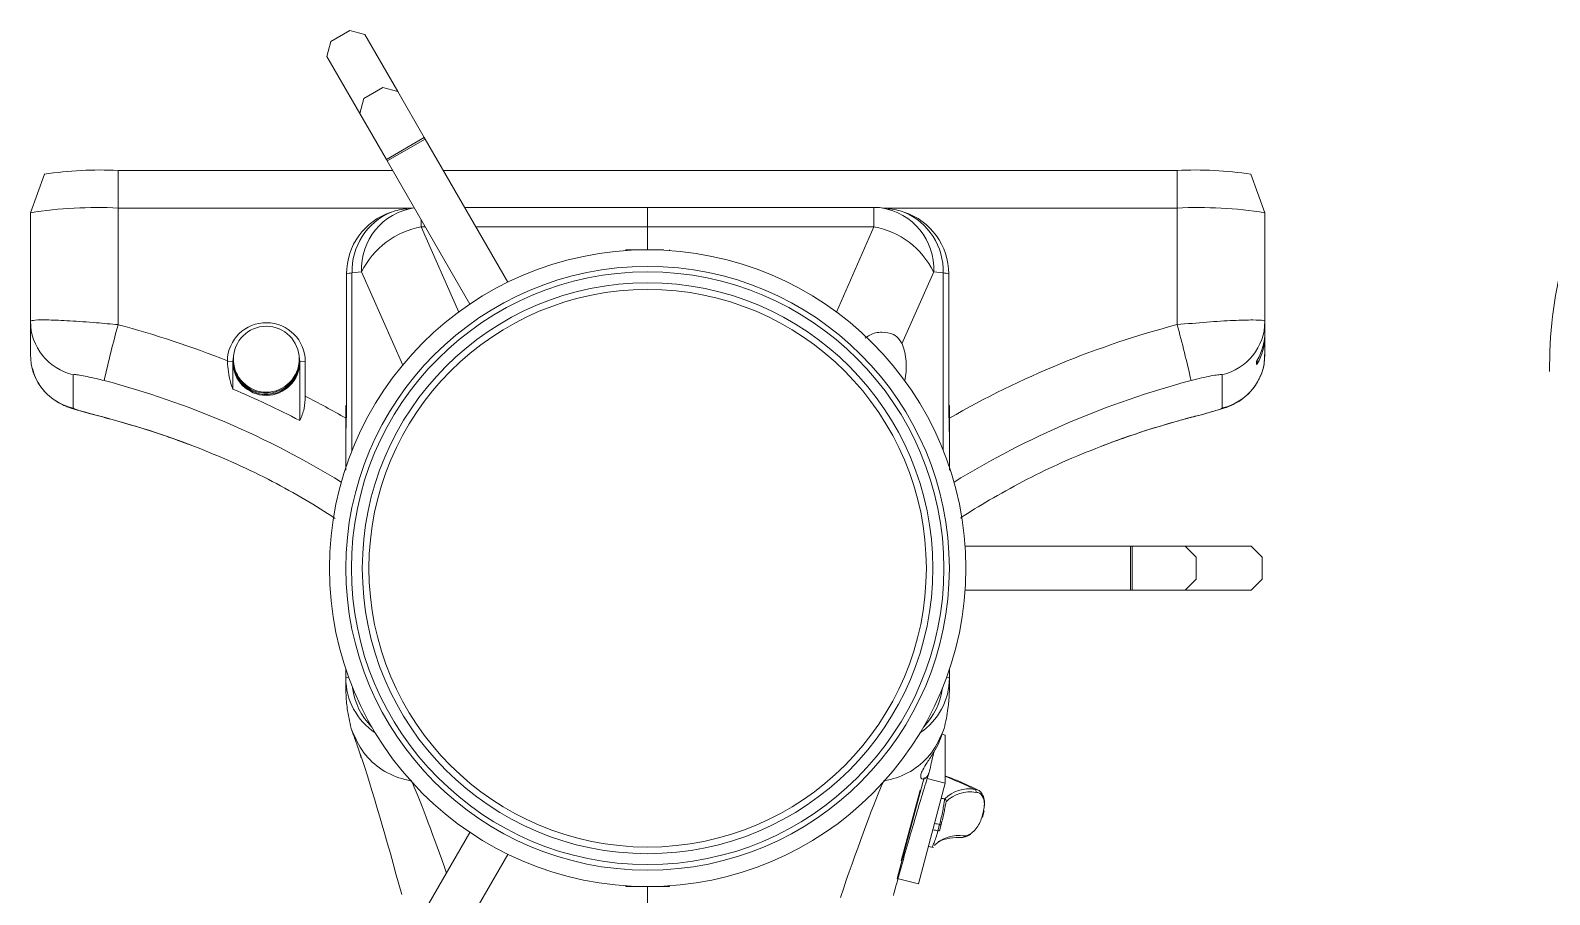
# Paper-space layout 'Лист2' of a CAD drawing. Header units: millimetres. Extents: x 17 to 391, y 20 to 263.
# Drawn here: x 17.2 to 155.6, y 175.2 to 254 of the extents above; entities that cross this region are included whole.
import ezdxf

# ---------------------------------------------------------------- set-up
doc = ezdxf.new("R2010")
doc.units = ezdxf.units.MM

psp = doc.layouts.new('Лист2')

# ---------------------------------------------------------------- linework, layer by layer
at = {"color": 7, "linetype": 'Continuous', "lineweight": 15}
for p, q in [((46.3, 253.95), (44.57, 252.95)), ((47.66, 253.59), (46.3, 253.95)), ((47.66, 253.59), (50.66, 248.39)), ((44.57, 252.95), (44.2, 251.59)), ((47.2, 246.39), (44.2, 251.59)), ((49.3, 248.76), (47.57, 247.76)), ((50.66, 248.39), (49.3, 248.76)), ((50.66, 248.39), (53.08, 244.2)), ((47.57, 247.76), (47.2, 246.39)), ((47.2, 246.39), (49.62, 242.2)), ((49.62, 242.2), (53.08, 244.2)), ((53.16, 244.06), (49.7, 242.06)), ((53.16, 244.06), (53.08, 244.2)), ((53.16, 244.06), (60.7, 231.01)), ((25.18, 241.19), (25.18, 237.77)), ((25.18, 241.19), (50.2, 241.19)), ((49.62, 242.2), (49.7, 242.06)), ((57.23, 229.01), (49.7, 242.06)), ((54.82, 241.19), (121.68, 241.19)), ((121.68, 241.19), (121.68, 237.77)), ((18.46, 240.85), (17.18, 237.35)), ((129.68, 237.35), (128.41, 240.85)), ((17.18, 237.35), (17.18, 234.45)), ((25.18, 237.77), (25.18, 227.15)), ((25.18, 237.77), (51.93, 237.77)), ((52.13, 237.79), (51.52, 237.72)), ((73.43, 237.83), (56.76, 237.83)), ((94.06, 237.83), (73.43, 237.83)), ((73.43, 236.07), (73.43, 237.83)), ((95.34, 237.72), (94.73, 237.79)), ((94.94, 237.77), (121.68, 237.77)), ((121.68, 237.77), (121.68, 227.15)), ((129.68, 237.35), (129.68, 234.45)), ((73.43, 236.07), (94.06, 236.07)), ((73.43, 236.07), (73.43, 233.96)), ((17.18, 234.45), (17.18, 227.46)), ((129.68, 234.45), (129.68, 227.46)), ((68.43, 233.52), (68.43, 233.52)), ((71.45, 233.96), (71.45, 233.89)), ((71.45, 233.96), (74.87, 233.96)), ((75.42, 233.89), (75.42, 233.96)), ((78.43, 233.52), (78.43, 233.53)), ((45.99, 219.79), (45.99, 231.77)), ((47.36, 231.96), (46.49, 231.86)), ((96.61, 225.41), (99.5, 231.96)), ((99.5, 231.96), (100.37, 231.86)), ((100.87, 219.79), (100.87, 231.77)), ((17.18, 224.43), (17.18, 227.46)), ((129.68, 227.46), (129.68, 226.5)), ((129.68, 226.5), (129.68, 226.11)), ((129.68, 226.11), (129.68, 224.43)), ((35.73, 224.52), (35.63, 223.76)), ((41.73, 223.76), (41.64, 224.52)), ((35.13, 223.86), (35.13, 223.78)), ((35.63, 223.76), (35.13, 223.78)), ((35.68, 224.02), (35.63, 223.61)), ((35.63, 223.76), (35.63, 221.27)), ((35.68, 223.99), (35.68, 223.89)), ((35.68, 223.78), (35.68, 223.68)), ((35.68, 223.58), (35.68, 223.5)), ((41.68, 223.58), (41.59, 222.84)), ((41.64, 223.04), (41.68, 223.5)), ((41.73, 223.61), (41.68, 224.02)), ((41.68, 223.89), (41.68, 223.99)), ((41.68, 223.68), (41.68, 223.78)), ((41.68, 223.5), (41.68, 223.58)), ((41.73, 223.76), (42.23, 223.78)), ((41.73, 218.41), (41.73, 223.76)), ((42.23, 220.63), (42.23, 223.78)), ((128.95, 223.86), (128.93, 223.83)), ((128.93, 223.52), (128.93, 223.83)), ((128.93, 223.52), (128.95, 223.55)), ((128.93, 223.55), (128.95, 223.55)), ((128.98, 223.6), (128.98, 223.91)), ((155.63, 223.45), (155.63, 222.88)), ((21.08, 222.59), (21.08, 219.55)), ((125.78, 219.55), (125.78, 222.59)), ((45.93, 218.62), (45.93, 219.79)), ((100.93, 219.79), (100.93, 218.62)), ((45.93, 214.16), (45.93, 217.26)), ((100.93, 214.16), (100.93, 217.26)), ((102.36, 206.96), (117.43, 206.96)), ((117.43, 202.96), (117.43, 206.96)), ((117.59, 206.96), (117.43, 206.96)), ((117.59, 206.96), (117.59, 202.96)), ((122.43, 206.96), (117.59, 206.96)), ((123.43, 205.96), (122.43, 206.96)), ((122.43, 206.96), (128.43, 206.96)), ((129.43, 205.96), (128.43, 206.96)), ((123.43, 203.96), (123.43, 205.96)), ((129.43, 203.96), (129.43, 205.96)), ((122.43, 202.96), (123.43, 203.96)), ((128.43, 202.96), (129.43, 203.96)), ((117.43, 202.96), (102.36, 202.96)), ((117.43, 202.96), (117.59, 202.96)), ((122.43, 202.96), (117.59, 202.96)), ((128.43, 202.96), (122.43, 202.96)), ((45.93, 194.96), (45.93, 195.75)), ((100.93, 194.96), (100.93, 195.75)), ((45.93, 194.1), (45.93, 194.96)), ((100.93, 194.1), (100.93, 194.96)), ((100.56, 189.77), (100.26, 189.84)), ((100.56, 189.77), (100.56, 185.39)), ((98.63, 185.89), (96.18, 176.71)), ((100.56, 185.39), (98.91, 185.82)), ((96.55, 178.31), (98.26, 184.74)), ((100.56, 185.39), (98.12, 176.21)), ((103.88, 182.27), (104.03, 182.84)), ((103.94, 182.29), (104.09, 182.85)), ((99.89, 181.05), (100.04, 181.61)), ((100.03, 181.05), (100.18, 181.62)), ((100.18, 181.62), (100.18, 181.62)), ((49.7, 167.85), (57.23, 180.9)), ((60.7, 178.9), (53.16, 165.85)), ((99.02, 179.61), (99.49, 179.52)), ((99.58, 179.72), (99.59, 179.73)), ((71.43, 176.03), (71.43, 175.96)), ((74.96, 175.96), (71.43, 175.96)), ((73.43, 175.96), (73.43, 170.58)), ((74.96, 175.96), (74.96, 176)), ((75.23, 175.96), (74.96, 175.96)), ((75.23, 176.01), (75.23, 175.96)), ((75.43, 175.96), (75.23, 175.96)), ((75.43, 175.96), (75.43, 176.03)), ((98.12, 176.21), (96.18, 176.71))]:
    psp.add_line(p, q, dxfattribs=at)
at = {"color": 8, "linetype": 'Continuous', "lineweight": 15}
for p, q in [((94.06, 237.83), (94.06, 236.07)), ((52.8, 236.69), (52.8, 236.07)), ((52.8, 236.07), (56.23, 228.3)), ((53.16, 236.07), (52.8, 236.07)), ((73.43, 236.07), (57.78, 236.07)), ((94.06, 236.07), (90.63, 228.3)), ((46.49, 231.86), (46.49, 215.7)), ((51.11, 223.47), (47.36, 231.96)), ((100.37, 231.86), (100.37, 215.7)), ((45.93, 219.79), (45.99, 219.79)), ((100.87, 219.79), (100.93, 219.79))]:
    psp.add_line(p, q, dxfattribs=at)
at = {"color": 7, "linetype": 'Continuous', "lineweight": 15, "flags": 128}
for points in [[(17.18, 224.43), (17.25, 223.59), (17.34, 223.16)], [(35.77, 222.84), (35.69, 223.35), (35.68, 223.58)], [(35.68, 223.5), (35.69, 223.28), (35.72, 223.04)], [(104.04, 182.89), (104.06, 182.88), (104.08, 182.87), (104.08, 182.86), (104.09, 182.85), (104.09, 182.85)], [(103.94, 182.29), (103.93, 182.28), (103.92, 182.28), (103.9, 182.27), (103.88, 182.27)]]:
    psp.add_lwpolyline(points, dxfattribs=at)
at = {"color": 8, "linetype": 'Continuous', "lineweight": 15, "flags": 128}
for points in [[(104.09, 182.85), (104.08, 182.85), (104.07, 182.84), (104.05, 182.84), (104.03, 182.84)], [(100.18, 181.62), (100.18, 181.61), (100.17, 181.61), (100.16, 181.6), (100.14, 181.6), (100.12, 181.6), (100.1, 181.6), (100.07, 181.61), (100.04, 181.61)], [(100.03, 181.05), (100.03, 181.05), (100.02, 181.04), (100.01, 181.04), (99.99, 181.03), (99.97, 181.04), (99.95, 181.04), (99.92, 181.04), (99.89, 181.05)]]:
    psp.add_lwpolyline(points, dxfattribs=at)
at = {"color": 7, "linetype": 'Continuous', "lineweight": 15}
for centre, radius in [((73.43, 204.96), 29), ((73.43, 204.96), 27.5), ((73.43, 204.96), 27), ((73.43, 204.96), 26), ((73.43, 204.96), 25.4), ((38.68, 224), 3)]:
    psp.add_circle(centre, radius, dxfattribs=at)
for centre, radius, start, end in [((195.06, 223.31), 39.43, 150.2145, 179.7896), ((23.5, 208.8), 32.44, 87.0366, 98.9552), ((123.36, 208.8), 32.44, 81.0448, 92.9634), ((23.19, 199.24), 38.58, 87.0366, 98.9552), ((51.92, 231.77), 5.93, 108.1883, 179.9766), ((52.31, 232.03), 5.82, 112.5936, 181.7055), ((94.06, 231.83), 6, 83.5962, 90), ((94.55, 232.03), 5.82, 358.2945, 67.4064), ((94.94, 231.77), 5.93, 0.0234, 71.8117), ((123.68, 199.24), 38.58, 81.0448, 92.9634), ((54.22, 228.54), 7.66, 100.6724, 153.4917), ((92.64, 228.54), 7.66, 26.5083, 79.3276), ((46.7, 229.19), 2.68, 94.5028, 105.3473), ((100.16, 229.19), 2.68, 74.6527, 85.4972), ((22.18, 227.46), 4.99, 180.028, 257.3544), ((132.82, 197.47), 111.66, 164.5879, 167.2806), ((3.51, 144.87), 85.08, 68.1815, 75.2434), ((38.68, 223.78), 3.55, 0.0606, 178.745), ((143.35, 144.89), 85.07, 104.7558, 119.9095), ((14.04, 197.47), 111.66, 12.7194, 15.4121), ((124.69, 227.46), 4.99, 282.6456, 359.972), ((124.69, 224.43), 4.99, 282.6456, 359.972), ((38.68, 223.76), 3.05, 180.0595, 359.9405), ((38.68, 223.89), 3, 180.049, 304.239), ((38.68, 223.79), 3, 180.049, 304.239), ((38.67, 223.68), 2.99, 180.0032, 218.9663), ((38.69, 223.89), 2.99, 304.1691, 359.9889), ((38.69, 223.79), 2.99, 304.1691, 359.9889), ((38.69, 223.68), 2.99, 321.037, 359.9935), ((124.69, 226.46), 4.99, 328.6276, 329.2821), ((124.69, 226.15), 4.99, 328.6276, 329.2821), ((3.52, 144.88), 82.87, 62.5429, 67.2024), ((3.53, 144.91), 85.04, 60.0896, 62.9264), ((3.51, 141.27), 80.08, 69.05, 75.2434), ((143.35, 141.27), 80.08, 104.7566, 110.95), ((51.93, 194.96), 6, 180, 236.3906), ((94.93, 194.96), 6, 303.6094, 0), ((102.7, 181.74), 3.12, 79.9385, 134.8309), ((102.81, 181.52), 3.07, 79.9385, 134.8309), ((103.15, 184.62), 0.215, 342.5417, 61.9824), ((100.45, 183.75), 0.199, 345.6909, 75.3701), ((101.75, 177.55), 3.07, 79.9385, 134.8309), ((101.95, 174.5), 5.95, 88.663, 110.1902), ((102.14, 180.6), 0.157, 251.4014, 351.344)]:
    psp.add_arc(centre, radius, start, end, dxfattribs=at)
at = {"color": 8, "linetype": 'Continuous', "lineweight": 15}
for centre, radius, start, end in [((52.99, 232.22), 5.63, 98.7264, 182.7094), ((93.88, 232.22), 5.63, 357.2906, 81.2736), ((22.18, 224.43), 5, 194.6935, 257.342), ((3.52, 144.64), 80.06, 58.3608, 75.2444), ((143.35, 144.64), 80.06, 104.7556, 121.6392), ((46.19, 194.63), 0.419, 91.6979, 128.0675), ((52.69, 194.85), 6.19, 187.2289, 224.7286), ((94.17, 194.85), 6.19, 315.2714, 352.7711), ((100.67, 194.63), 0.419, 51.9325, 88.3021), ((89.49, 157.34), 30.72, 63.4001, 68.8756), ((109.71, 233.18), 50.09, 259.0532, 259.4145), ((111.83, 241.53), 61.06, 258.4311, 258.8682), ((111.68, 240.96), 61.06, 258.4311, 258.8682)]:
    psp.add_arc(centre, radius, start, end, dxfattribs=at)
at = {"color": 7, "linetype": 'Continuous', "lineweight": 15}
for centre, major_axis, ratio, start_param, end_param in [((52.34, 231.77), (6.62, 0), 0.905066, 1.694174, 1.91955), ((94.53, 231.77), (6.62, 0), 0.905066, 1.222043, 1.447419), ((124.68, 226.24), (3.63, 3.63), 0.948965, 4.98844, 5.523967), ((124.68, 226.37), (-3.63, 3.63), 0.948965, 3.365284, 3.900811), ((95.6, 223.46), (-0.09, 3), 0.465315, 4.206514, 5.407715), ((51.65, 167.72), (-6.4, 25), 0.050771, 5.004511, 5.648873), ((99.82, 188.76), (0.77, 3), 0.050771, 1.761479, 2.355448)]:
    psp.add_ellipse(centre, major_axis=major_axis, ratio=ratio, start_param=start_param, end_param=end_param, dxfattribs=at)
at = {"color": 8, "linetype": 'Continuous', "lineweight": 15}
for centre, major_axis, start_param, end_param in [((56.49, 168.96), (-6.41, 20), 5.117208, 5.65902), ((90.37, 168.96), (6.41, 20), 0.624165, 1.285331)]:
    psp.add_ellipse(centre, major_axis=major_axis, ratio=0.061339, start_param=start_param, end_param=end_param, dxfattribs=at)
at = {"color": 7, "linetype": 'Continuous', "lineweight": 15}
for points, knots in [([(17.18, 227.46), (17.27, 227.5), (17.44, 227.58), (18.76, 227.59), (20.71, 227.51), (22.97, 227.35), (24.52, 227.21), (25.18, 227.15)], [0, 0, 0, 0, 0.210022, 0.419029, 0.628425, 0.840913, 1, 1, 1, 1]), ([(121.68, 227.15), (122.6, 227.23), (124.45, 227.4), (126.89, 227.55), (128.69, 227.59), (129.57, 227.55), (129.65, 227.49), (129.68, 227.46)], [0, 0, 0, 0, 0.219988, 0.441829, 0.661376, 0.876252, 1, 1, 1, 1]), ([(96.61, 225.41), (96.54, 225.54), (96.35, 225.91), (95.75, 226.35), (94.79, 226.52), (93.83, 226.36), (93.39, 226.02), (93.25, 225.92)], [0, 0, 0, 0, 0.100749, 0.296105, 0.578393, 0.872981, 1, 1, 1, 1]), ([(123.03, 218.72), (123.15, 218.75), (123.61, 218.87), (124.39, 219.08), (125.29, 219.33), (125.94, 219.53), (126.6, 219.77), (127.34, 220.15), (128.11, 220.73), (128.8, 221.52), (129.32, 222.47), (129.64, 223.45), (129.65, 224.13), (129.66, 224.43)], [0, 0, 0, 0, 0.037189, 0.136481, 0.238654, 0.352135, 0.430682, 0.509436, 0.601478, 0.709593, 0.80662, 0.914028, 1, 1, 1, 1]), ([(17.36, 223.16), (17.44, 222.88), (17.61, 222.3), (18.07, 221.54), (18.61, 220.89), (19.19, 220.39), (19.74, 220.04), (20.24, 219.79), (20.67, 219.62), (21.18, 219.45), (21.84, 219.26), (22.76, 219), (23.5, 218.81), (23.91, 218.7), (23.99, 218.68)], [0, 0, 0, 0, 0.0930662, 0.1931265, 0.2841658, 0.3660606, 0.4380748, 0.4998168, 0.5580943, 0.6309096, 0.7546458, 0.8629281, 0.9749457, 1, 1, 1, 1]), ([(35.13, 223.78), (35.19, 223.16), (35.27, 222.29), (35.55, 221.5), (35.63, 221.27)], [0, 0, 0, 0, 0.715861, 1, 1, 1, 1]), ([(23.91, 222.06), (23.67, 222.12), (23.12, 222.26), (22.32, 222.43), (21.63, 222.56), (21.17, 222.62), (21.11, 222.6), (21.08, 222.59)], [0, 0, 0, 0, 0.156726, 0.366722, 0.575637, 0.786513, 1, 1, 1, 1]), ([(125.78, 222.59), (125.77, 222.6), (125.74, 222.62), (125.43, 222.59), (124.8, 222.49), (123.94, 222.31), (123.28, 222.14), (122.96, 222.06)], [0, 0, 0, 0, 0.1258792, 0.3434933, 0.5634566, 0.7832425, 1, 1, 1, 1]), ([(41.73, 218.41), (41.89, 218.77), (42.18, 219.46), (42.22, 220.25), (42.23, 220.63)], [0, 0, 0, 0, 0.524096, 1, 1, 1, 1]), ([(21.08, 219.55), (21.09, 219.54), (21.12, 219.51), (21.43, 219.39), (22.06, 219.21), (22.93, 218.97), (23.58, 218.79), (23.91, 218.71)], [0, 0, 0, 0, 0.125879, 0.343493, 0.563457, 0.783242, 1, 1, 1, 1]), ([(45.93, 217.26), (45.94, 217.65), (45.97, 218.43), (45.99, 219.34), (45.99, 219.79)], [0, 0, 0, 0, 0.501722, 1, 1, 1, 1]), ([(100.93, 217.26), (100.92, 217.65), (100.89, 218.43), (100.88, 219.34), (100.87, 219.79)], [0, 0, 0, 0, 0.501722, 1, 1, 1, 1]), ([(122.96, 218.71), (123.19, 218.77), (123.74, 218.91), (124.54, 219.13), (125.23, 219.33), (125.69, 219.48), (125.75, 219.53), (125.78, 219.55)], [0, 0, 0, 0, 0.156726, 0.366722, 0.575637, 0.786513, 1, 1, 1, 1]), ([(23.91, 218.7), (24.73, 218.47), (27.09, 217.83), (29.83, 216.92), (31.73, 216.2), (32.14, 216.05)], [0, 0, 0, 0, 0.296349, 0.846491, 1, 1, 1, 1]), ([(45.93, 218.62), (45.93, 217.78), (45.93, 216.19), (45.93, 214.54), (45.93, 213.99), (45.93, 213.9)], [0, 0, 0, 0, 0.489209, 0.914736, 1, 1, 1, 1]), ([(100.93, 213.9), (100.93, 214.21), (100.93, 214.97), (100.93, 216.62), (100.93, 217.92), (100.93, 218.62)], [0, 0, 0, 0, 0.248514, 0.597906, 1, 1, 1, 1]), ([(114.72, 216.05), (115.52, 216.35), (117.81, 217.2), (120.57, 218.06), (122.53, 218.59), (122.95, 218.7)], [0, 0, 0, 0, 0.296348, 0.846489, 1, 1, 1, 1]), ([(32.14, 216.06), (33.28, 215.6), (35.59, 214.67), (38.86, 213.09), (41.9, 211.43), (43.9, 210.21), (44.83, 209.58), (44.96, 209.5)], [0, 0, 0, 0, 0.235131, 0.478155, 0.716171, 0.961036, 1, 1, 1, 1]), ([(101.93, 209.52), (102.05, 209.6), (102.95, 210.2), (104.94, 211.41), (107.94, 213.06), (111.24, 214.66), (113.55, 215.58), (114.72, 216.06)], [0, 0, 0, 0, 0.036246, 0.274972, 0.520494, 0.756433, 1, 1, 1, 1]), ([(45.93, 194.1), (45.93, 194.09), (45.93, 194.05), (45.93, 193.84), (45.95, 193.24), (46.04, 192.06), (46.28, 190.98), (46.41, 190.36)], [0, 0, 0, 0, 0.010858, 0.034571, 0.186708, 0.535171, 1, 1, 1, 1]), ([(100.93, 194.1), (100.93, 194.09), (100.93, 194.05), (100.93, 193.84), (100.92, 193.44), (100.88, 192.84), (100.8, 192.12), (100.67, 191.29), (100.52, 190.67), (100.45, 190.36)], [0, 0, 0, 0, 0.010854, 0.034557, 0.186633, 0.3606, 0.535084, 0.766987, 1, 1, 1, 1]), ([(46.41, 190.36), (46.75, 189.59), (47.38, 188.13), (49.18, 186.5), (50.78, 185.82), (51.71, 185.63), (51.92, 185.6), (51.93, 185.59)], [0, 0, 0, 0, 0.329266, 0.623076, 0.914868, 0.995075, 1, 1, 1, 1]), ([(46.48, 190.17), (46.54, 189.99), (46.72, 189.52), (47.01, 188.71), (47.25, 187.97), (47.34, 187.7)], [0, 0, 0, 0, 0.267765, 0.732552, 1, 1, 1, 1]), ([(100.45, 190.36), (100.12, 189.59), (99.49, 188.13), (97.68, 186.5), (96.09, 185.82), (95.15, 185.63), (94.94, 185.6), (94.93, 185.59)], [0, 0, 0, 0, 0.329266, 0.623076, 0.914868, 0.995075, 1, 1, 1, 1]), ([(100.11, 189.4), (100.17, 189.58), (100.27, 189.87), (100.35, 190.09), (100.38, 190.17)], [0, 0, 0, 0, 0.622005, 1, 1, 1, 1]), ([(100.08, 189.41), (100.04, 189.29), (99.91, 188.88), (99.48, 188.13), (98.93, 187.31), (98.5, 186.63), (98.3, 186.15), (98.32, 185.83), (98.53, 185.71), (98.84, 185.86), (99.06, 186.22), (99.14, 186.57), (99.16, 186.67)], [0, 0, 0, 0, 0.045976, 0.163909, 0.30514, 0.417836, 0.505653, 0.59368, 0.702977, 0.814854, 0.947734, 1, 1, 1, 1]), ([(95.83, 175.15), (95.95, 175.62), (96.32, 176.95), (96.91, 179.08), (97.6, 181.46), (98.24, 183.64), (98.75, 185.3), (99.01, 186.12), (99.09, 186.38)], [0, 0, 0, 0, 0.106837, 0.309538, 0.511446, 0.712062, 0.910926, 1, 1, 1, 1]), ([(103.67, 184.68), (103.44, 184.8), (102.73, 185.15), (101.7, 185.61), (100.84, 185.94), (100.56, 186.04)], [0, 0, 0, 0, 0.258582, 0.764842, 1, 1, 1, 1]), ([(103.25, 184.81), (103.38, 184.79), (103.65, 184.75), (103.95, 184.41), (104.12, 183.92), (104.15, 183.49), (104.11, 183.26), (104.1, 183.23)], [0, 0, 0, 0, 0.24427, 0.489216, 0.730345, 0.969923, 1, 1, 1, 1]), ([(104.03, 182.84), (104.06, 182.97), (104.13, 183.28), (104.11, 183.76), (103.96, 184.2), (103.7, 184.5), (103.47, 184.54), (103.35, 184.55)], [0, 0, 0, 0, 0.140266, 0.353674, 0.567644, 0.784224, 1, 1, 1, 1]), ([(100.04, 181.61), (100.09, 181.83), (100.2, 182.25), (100.33, 182.89), (100.42, 183.42), (100.48, 183.79), (100.5, 183.9), (100.5, 183.95)], [0, 0, 0, 0, 0.206237, 0.412257, 0.618687, 0.828228, 1, 1, 1, 1]), ([(100.62, 183.62), (100.62, 183.6), (100.6, 183.52), (100.54, 183.24), (100.45, 182.76), (100.33, 182.2), (100.23, 181.81), (100.18, 181.62)], [0, 0, 0, 0, 0.08112, 0.313149, 0.541817, 0.770561, 1, 1, 1, 1]), ([(102.29, 180.58), (102.38, 180.59), (102.58, 180.61), (102.95, 180.82), (103.35, 181.2), (103.69, 181.7), (103.82, 182.08), (103.88, 182.27)], [0, 0, 0, 0, 0.149108, 0.3605, 0.572685, 0.786036, 1, 1, 1, 1]), ([(99.35, 179.57), (99.35, 179.56), (99.36, 179.54), (99.45, 179.73), (99.61, 180.12), (99.76, 180.6), (99.85, 180.93), (99.89, 181.05)], [0, 0, 0, 0, 0.101316, 0.366328, 0.61844, 0.861583, 1, 1, 1, 1]), ([(102.94, 180.84), (102.91, 180.81), (102.73, 180.63), (102.47, 180.51), (102.28, 180.48), (102.23, 180.48)], [0, 0, 0, 0, 0.1453315, 0.7667307, 1, 1, 1, 1])]:
    psp.add_open_spline(points, degree=3, knots=knots, dxfattribs=at)

doc.saveas('drawing.dxf')
